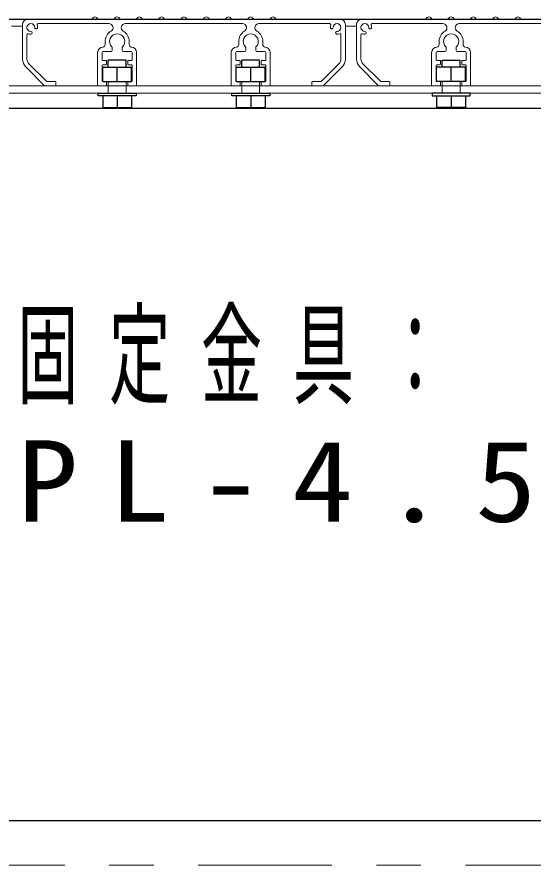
# Model space of a CAD drawing. Units: millimetres on the paper. Extents: x -385 to 0, y -12 to 267.
# Drawn here: x -109.53 to -97.94, y 90.83 to 109.88 of the extents above; entities that cross this region are included whole.
import ezdxf

# ---------------------------------------------------------------- set-up
doc = ezdxf.new("R2010")
doc.units = ezdxf.units.MM
doc.linetypes.add('USER1', pattern=[4.5, 2.5, -2])
doc.linetypes.add('USER2', pattern=[6, 3, -1, 1, -1])
doc.layers.add('LY_1', color=7, linetype='Continuous', lineweight=25)
doc.styles.add('ＭＳ ゴシック', font='')
doc.styles.get('ＭＳ ゴシック').set_extended_font_data('MS Gothic')

msp = doc.modelspace()

# ---------------------------------------------------------------- linework, layer by layer
at = {"layer": 'LY_1'}
for p, q in [((-119.836, 109.829), (-84.227, 109.829)), ((-107.081, 108.909), (-107.481, 108.909)), ((-107.481, 108.754), (-107.481, 108.909)), ((-107.081, 108.754), (-107.081, 108.909)), ((-104.081, 108.909), (-104.481, 108.909)), ((-104.481, 108.754), (-104.481, 108.909)), ((-104.081, 108.754), (-104.081, 108.909)), ((-99.981, 108.909), (-99.581, 108.909)), ((-99.981, 108.754), (-99.981, 108.909)), ((-99.581, 108.754), (-99.581, 108.909)), ((-107.606, 108.429), (-107.606, 108.754)), ((-107.606, 108.754), (-106.956, 108.754)), ((-107.281, 108.429), (-107.281, 108.754)), ((-106.956, 108.429), (-106.956, 108.754)), ((-104.606, 108.429), (-104.606, 108.754)), ((-104.606, 108.754), (-103.956, 108.754)), ((-104.281, 108.429), (-104.281, 108.754)), ((-103.956, 108.429), (-103.956, 108.754)), ((-100.106, 108.429), (-100.106, 108.754)), ((-99.456, 108.754), (-100.106, 108.754)), ((-99.781, 108.429), (-99.781, 108.754)), ((-99.456, 108.429), (-99.456, 108.754)), ((-107.606, 108.429), (-106.956, 108.429)), ((-104.606, 108.429), (-103.956, 108.429)), ((-99.456, 108.429), (-100.106, 108.429)), ((-107.706, 108.109), (-107.706, 108.169)), ((-107.706, 108.169), (-106.856, 108.169)), ((-106.856, 108.109), (-107.706, 108.109)), ((-107.606, 108.109), (-107.606, 107.844)), ((-107.281, 108.109), (-107.281, 107.844)), ((-106.956, 108.109), (-106.956, 107.844)), ((-106.856, 108.169), (-106.856, 108.109)), ((-104.706, 108.109), (-104.706, 108.169)), ((-104.706, 108.169), (-103.856, 108.169)), ((-103.856, 108.109), (-104.706, 108.109)), ((-104.606, 108.109), (-104.606, 107.844)), ((-104.281, 108.109), (-104.281, 107.844)), ((-103.956, 108.109), (-103.956, 107.844)), ((-103.856, 108.169), (-103.856, 108.109)), ((-100.206, 108.169), (-100.206, 108.109)), ((-99.356, 108.169), (-100.206, 108.169)), ((-100.206, 108.109), (-99.356, 108.109)), ((-100.106, 108.109), (-100.106, 107.844)), ((-99.781, 108.109), (-99.781, 107.844)), ((-99.456, 108.109), (-99.456, 107.844)), ((-99.356, 108.109), (-99.356, 108.169)), ((-119.3, 107.829), (-83.691, 107.829)), ((-107.606, 107.844), (-106.956, 107.844)), ((-104.606, 107.844), (-103.956, 107.844)), ((-99.456, 107.844), (-100.106, 107.844)), ((-115.012, 91.829), (-88.508, 91.829))]:
    msp.add_line(p, q, dxfattribs=at)
at = {"layer": 'LY_1', "lineweight": 13}
for p, q in [((-109.281, 109.829), (-107.852, 109.829)), ((-109.055, 109.729), (-107.464, 109.729)), ((-107.816, 109.865), (-107.852, 109.829)), ((-107.71, 109.829), (-107.746, 109.865)), ((-107.71, 109.829), (-107.352, 109.829)), ((-107.316, 109.865), (-107.352, 109.829)), ((-107.21, 109.829), (-107.246, 109.865)), ((-107.21, 109.829), (-106.852, 109.829)), ((-105.781, 109.729), (-107.098, 109.729)), ((-106.816, 109.865), (-106.852, 109.829)), ((-106.71, 109.829), (-106.746, 109.865)), ((-106.352, 109.829), (-106.71, 109.829)), ((-106.316, 109.865), (-106.352, 109.829)), ((-106.21, 109.829), (-106.246, 109.865)), ((-105.852, 109.829), (-106.21, 109.829)), ((-105.852, 109.829), (-105.816, 109.865)), ((-105.781, 109.729), (-104.464, 109.729)), ((-105.746, 109.865), (-105.71, 109.829)), ((-105.71, 109.829), (-105.352, 109.829)), ((-105.352, 109.829), (-105.316, 109.865)), ((-105.246, 109.865), (-105.21, 109.829)), ((-105.21, 109.829), (-104.852, 109.829)), ((-104.852, 109.829), (-104.816, 109.865)), ((-104.746, 109.865), (-104.71, 109.829)), ((-104.352, 109.829), (-104.71, 109.829)), ((-104.352, 109.829), (-104.316, 109.865)), ((-104.246, 109.865), (-104.21, 109.829)), ((-103.852, 109.829), (-104.21, 109.829)), ((-102.507, 109.729), (-104.098, 109.729)), ((-103.852, 109.829), (-103.816, 109.865)), ((-103.746, 109.865), (-103.71, 109.829)), ((-102.281, 109.829), (-103.71, 109.829)), ((-101.781, 109.829), (-100.352, 109.829)), ((-101.555, 109.729), (-99.964, 109.729)), ((-100.316, 109.865), (-100.352, 109.829)), ((-100.21, 109.829), (-100.246, 109.865)), ((-100.21, 109.829), (-99.852, 109.829)), ((-99.816, 109.865), (-99.852, 109.829)), ((-99.71, 109.829), (-99.746, 109.865)), ((-99.71, 109.829), (-99.352, 109.829)), ((-98.281, 109.729), (-99.598, 109.729)), ((-99.316, 109.865), (-99.352, 109.829)), ((-99.21, 109.829), (-99.246, 109.865)), ((-98.852, 109.829), (-99.21, 109.829)), ((-98.816, 109.865), (-98.852, 109.829)), ((-98.71, 109.829), (-98.746, 109.865)), ((-98.352, 109.829), (-98.71, 109.829)), ((-98.316, 109.865), (-98.352, 109.829)), ((-98.281, 109.729), (-96.964, 109.729)), ((-98.21, 109.829), (-98.246, 109.865)), ((-98.21, 109.829), (-97.852, 109.829)), ((-109.406, 109.704), (-109.406, 108.933)), ((-102.156, 109.704), (-102.156, 108.933)), ((-101.906, 109.704), (-101.906, 108.933)), ((-109.306, 108.933), (-109.306, 109.478)), ((-102.256, 108.933), (-102.256, 109.478)), ((-101.806, 108.933), (-101.806, 109.478)), ((-107.551, 109.329), (-107.551, 109.254)), ((-107.394, 109.129), (-107.394, 109.195)), ((-107.169, 109.129), (-107.169, 109.195)), ((-107.011, 109.329), (-107.011, 109.254)), ((-104.551, 109.329), (-104.551, 109.254)), ((-104.394, 109.129), (-104.394, 109.195)), ((-104.169, 109.129), (-104.169, 109.195)), ((-104.011, 109.329), (-104.011, 109.254)), ((-100.051, 109.329), (-100.051, 109.254)), ((-99.894, 109.129), (-99.894, 109.195)), ((-99.669, 109.129), (-99.669, 109.195)), ((-99.511, 109.329), (-99.511, 109.254)), ((-107.719, 108.344), (-107.719, 109.079)), ((-107.619, 108.919), (-107.619, 109.079)), ((-107.419, 109.104), (-107.594, 109.104)), ((-107.144, 109.104), (-106.969, 109.104)), ((-106.944, 108.919), (-106.944, 109.079)), ((-106.844, 108.344), (-106.844, 109.079)), ((-104.719, 108.344), (-104.719, 109.079)), ((-104.619, 108.919), (-104.619, 109.079)), ((-104.419, 109.104), (-104.594, 109.104)), ((-104.144, 109.104), (-103.969, 109.104)), ((-103.944, 108.919), (-103.944, 109.079)), ((-103.844, 108.344), (-103.844, 109.079)), ((-100.219, 108.344), (-100.219, 109.079)), ((-100.119, 108.919), (-100.119, 109.079)), ((-99.919, 109.104), (-100.094, 109.104)), ((-99.644, 109.104), (-99.469, 109.104)), ((-99.444, 108.919), (-99.444, 109.079)), ((-99.344, 108.344), (-99.344, 109.079)), ((-108.869, 108.434), (-109.262, 108.827)), ((-107.619, 108.789), (-107.619, 108.444)), ((-107.534, 108.904), (-107.604, 108.904)), ((-107.534, 108.804), (-107.604, 108.804)), ((-107.519, 108.889), (-107.519, 108.819)), ((-107.044, 108.889), (-107.044, 108.819)), ((-107.029, 108.904), (-106.959, 108.904)), ((-107.029, 108.804), (-106.959, 108.804)), ((-106.944, 108.789), (-106.944, 108.444)), ((-104.619, 108.789), (-104.619, 108.444)), ((-104.534, 108.904), (-104.604, 108.904)), ((-104.534, 108.804), (-104.604, 108.804)), ((-104.519, 108.889), (-104.519, 108.819)), ((-104.044, 108.889), (-104.044, 108.819)), ((-104.029, 108.904), (-103.959, 108.904)), ((-104.029, 108.804), (-103.959, 108.804)), ((-103.944, 108.789), (-103.944, 108.444)), ((-102.693, 108.434), (-102.3, 108.827)), ((-101.369, 108.434), (-101.762, 108.827)), ((-100.119, 108.789), (-100.119, 108.444)), ((-100.034, 108.904), (-100.104, 108.904)), ((-100.034, 108.804), (-100.104, 108.804)), ((-100.019, 108.889), (-100.019, 108.819)), ((-99.544, 108.889), (-99.544, 108.819)), ((-99.529, 108.904), (-99.459, 108.904)), ((-99.529, 108.804), (-99.459, 108.804)), ((-99.444, 108.789), (-99.444, 108.444)), ((-108.91, 108.334), (-109.333, 108.756)), ((-102.652, 108.334), (-102.229, 108.756)), ((-101.41, 108.334), (-101.833, 108.756)), ((-108.858, 108.429), (-108.671, 108.429)), ((-108.656, 108.344), (-108.656, 108.414)), ((-107.604, 108.429), (-107.534, 108.429)), ((-107.519, 108.344), (-107.519, 108.414)), ((-107.044, 108.344), (-107.044, 108.414)), ((-106.959, 108.429), (-107.029, 108.429)), ((-104.604, 108.429), (-104.534, 108.429)), ((-104.519, 108.344), (-104.519, 108.414)), ((-104.044, 108.344), (-104.044, 108.414)), ((-103.959, 108.429), (-104.029, 108.429)), ((-102.906, 108.344), (-102.906, 108.414)), ((-102.704, 108.429), (-102.891, 108.429)), ((-101.358, 108.429), (-101.171, 108.429)), ((-101.156, 108.344), (-101.156, 108.414)), ((-100.104, 108.429), (-100.034, 108.429)), ((-100.019, 108.344), (-100.019, 108.414)), ((-99.544, 108.344), (-99.544, 108.414)), ((-99.459, 108.429), (-99.529, 108.429)), ((-108.9, 108.329), (-108.671, 108.329)), ((-107.704, 108.329), (-107.534, 108.329)), ((-106.859, 108.329), (-107.029, 108.329)), ((-104.704, 108.329), (-104.534, 108.329)), ((-103.859, 108.329), (-104.029, 108.329)), ((-102.662, 108.329), (-102.891, 108.329)), ((-101.4, 108.329), (-101.171, 108.329)), ((-100.204, 108.329), (-100.034, 108.329)), ((-99.359, 108.329), (-99.529, 108.329))]:
    msp.add_line(p, q, dxfattribs=at)
at = {"layer": 'LY_1', "color": 4, "lineweight": 13}
for p, q in [((-109.406, 109.669), (-109.656, 109.669)), ((-102.156, 109.669), (-101.906, 109.669)), ((-116.406, 108.329), (-102.031, 108.329)), ((-87.656, 108.329), (-102.031, 108.329)), ((-116.406, 108.169), (-102.031, 108.169)), ((-87.656, 108.169), (-102.031, 108.169))]:
    msp.add_line(p, q, dxfattribs=at)
at = {"layer": 'LY_1', "linetype": 'USER1', "lineweight": 13}
for p, q in [((-107.481, 108.429), (-107.481, 108.169)), ((-107.081, 108.429), (-107.081, 108.169)), ((-104.481, 108.429), (-104.481, 108.169)), ((-104.081, 108.429), (-104.081, 108.169)), ((-99.981, 108.429), (-99.981, 108.169)), ((-99.581, 108.429), (-99.581, 108.169))]:
    msp.add_line(p, q, dxfattribs=at)
at = {"layer": 'LY_1', "linetype": 'USER2', "lineweight": 13}
msp.add_line((-153.459, 90.829), (-78.1, 90.829), dxfattribs=at)
at = {"layer": 'LY_1', "lineweight": 13}
for centre, radius, start, end in [((-109.281, 109.704), 0.125, 90, 180), ((-109.219, 109.642), 0.0875, 0.2575, 269.7425), ((-109.055, 109.704), 0.025, 90, 200.9248), ((-107.781, 109.829), 0.05, 45, 135), ((-107.464, 109.639), 0.09, 300.5584, 90), ((-107.281, 109.829), 0.05, 45, 135), ((-107.098, 109.639), 0.09, 90, 239.4416), ((-106.781, 109.829), 0.05, 45, 135), ((-106.281, 109.829), 0.05, 45, 135), ((-105.781, 109.829), 0.05, 45, 135), ((-105.281, 109.829), 0.05, 45, 135), ((-104.781, 109.829), 0.05, 45, 135), ((-104.464, 109.639), 0.09, 300.5584, 90), ((-104.281, 109.829), 0.05, 45, 135), ((-104.098, 109.639), 0.09, 90, 239.4416), ((-103.781, 109.829), 0.05, 45, 135), ((-102.507, 109.704), 0.025, 339.0752, 90), ((-102.344, 109.642), 0.0875, 270.2575, 179.7425), ((-102.281, 109.704), 0.125, 0, 90), ((-101.781, 109.704), 0.125, 90, 180), ((-101.719, 109.642), 0.0875, 0.2575, 269.7425), ((-101.555, 109.704), 0.025, 90, 200.9248), ((-100.281, 109.829), 0.05, 45, 135), ((-99.964, 109.639), 0.09, 300.5584, 90), ((-99.781, 109.829), 0.05, 45, 135), ((-99.598, 109.639), 0.09, 90, 239.4416), ((-99.281, 109.829), 0.05, 45, 135), ((-98.781, 109.829), 0.05, 45, 135), ((-98.281, 109.829), 0.05, 45, 135), ((-109.219, 109.523), 0.0312, 269.7425, 89.7425), ((-109.1, 109.642), 0.0312, 180.2575, 0.2575), ((-109.219, 109.642), 0.15, 0.2575, 20.9248), ((-107.281, 109.329), 0.27, 120.5584, 180), ((-107.281, 109.329), 0.27, 0, 59.4416), ((-104.281, 109.329), 0.27, 120.5584, 180), ((-104.281, 109.329), 0.27, 0, 59.4416), ((-102.344, 109.642), 0.15, 159.0752, 179.7425), ((-102.462, 109.642), 0.0312, 179.7425, 359.7425), ((-102.343, 109.523), 0.0312, 90.2575, 270.2575), ((-101.719, 109.523), 0.0312, 269.7425, 89.7425), ((-101.6, 109.642), 0.0312, 180.2575, 0.2575), ((-101.719, 109.642), 0.15, 0.2575, 20.9248), ((-99.781, 109.329), 0.27, 120.5584, 180), ((-99.781, 109.329), 0.27, 0, 59.4416), ((-109.281, 109.478), 0.025, 69.0752, 180), ((-109.219, 109.642), 0.15, 249.0752, 269.7425), ((-107.281, 109.329), 0.17, 313.566, 226.434), ((-104.281, 109.329), 0.17, 313.566, 226.434), ((-102.344, 109.642), 0.15, 270.2575, 290.9248), ((-102.281, 109.478), 0.025, 0, 110.9248), ((-101.781, 109.478), 0.025, 69.0752, 180), ((-101.719, 109.642), 0.15, 249.0752, 269.7425), ((-99.781, 109.329), 0.17, 313.566, 226.434), ((-107.594, 109.079), 0.125, 92.4563, 180), ((-107.601, 109.254), 0.05, 272.4563, 0), ((-107.409, 109.195), 0.015, 0, 46.434), ((-107.154, 109.195), 0.015, 133.566, 180), ((-106.961, 109.254), 0.05, 180, 267.5437), ((-106.969, 109.079), 0.125, 0, 87.5437), ((-104.594, 109.079), 0.125, 92.4563, 180), ((-104.601, 109.254), 0.05, 272.4563, 0), ((-104.409, 109.195), 0.015, 0, 46.434), ((-104.154, 109.195), 0.015, 133.566, 180), ((-103.961, 109.254), 0.05, 180, 267.5437), ((-103.969, 109.079), 0.125, 0, 87.5437), ((-100.094, 109.079), 0.125, 92.4563, 180), ((-100.101, 109.254), 0.05, 272.4563, 0), ((-99.909, 109.195), 0.015, 0, 46.434), ((-99.654, 109.195), 0.015, 133.566, 180), ((-99.461, 109.254), 0.05, 180, 267.5437), ((-99.469, 109.079), 0.125, 0, 87.5437), ((-107.594, 109.079), 0.025, 90, 180), ((-107.419, 109.129), 0.025, 270, 0), ((-107.144, 109.129), 0.025, 180, 270), ((-106.969, 109.079), 0.025, 0, 90), ((-104.594, 109.079), 0.025, 90, 180), ((-104.419, 109.129), 0.025, 270, 0), ((-104.144, 109.129), 0.025, 180, 270), ((-103.969, 109.079), 0.025, 0, 90), ((-100.094, 109.079), 0.025, 90, 180), ((-99.919, 109.129), 0.025, 270, 0), ((-99.644, 109.129), 0.025, 180, 270), ((-99.469, 109.079), 0.025, 0, 90), ((-109.156, 108.933), 0.25, 180, 225), ((-109.156, 108.933), 0.15, 180, 225), ((-107.604, 108.919), 0.015, 180, 270), ((-107.604, 108.789), 0.015, 90, 180), ((-107.534, 108.889), 0.015, 0, 90), ((-107.534, 108.819), 0.015, 270, 0), ((-107.029, 108.889), 0.015, 90, 180), ((-107.029, 108.819), 0.015, 180, 270), ((-106.959, 108.919), 0.015, 270, 0), ((-106.959, 108.789), 0.015, 0, 90), ((-104.604, 108.919), 0.015, 180, 270), ((-104.604, 108.789), 0.015, 90, 180), ((-104.534, 108.889), 0.015, 0, 90), ((-104.534, 108.819), 0.015, 270, 0), ((-104.029, 108.889), 0.015, 90, 180), ((-104.029, 108.819), 0.015, 180, 270), ((-103.959, 108.919), 0.015, 270, 0), ((-103.959, 108.789), 0.015, 0, 90), ((-102.406, 108.933), 0.15, 315, 0), ((-102.406, 108.933), 0.25, 315, 0), ((-101.656, 108.933), 0.25, 180, 225), ((-101.656, 108.933), 0.15, 180, 225), ((-100.104, 108.919), 0.015, 180, 270), ((-100.104, 108.789), 0.015, 90, 180), ((-100.034, 108.889), 0.015, 0, 90), ((-100.034, 108.819), 0.015, 270, 0), ((-99.529, 108.889), 0.015, 90, 180), ((-99.529, 108.819), 0.015, 180, 270), ((-99.459, 108.919), 0.015, 270, 0), ((-99.459, 108.789), 0.015, 0, 90), ((-108.858, 108.444), 0.015, 225, 270), ((-108.671, 108.414), 0.015, 0, 90), ((-107.604, 108.444), 0.015, 180, 270), ((-107.534, 108.414), 0.015, 0, 90), ((-107.029, 108.414), 0.015, 90, 180), ((-106.959, 108.444), 0.015, 270, 0), ((-104.604, 108.444), 0.015, 180, 270), ((-104.534, 108.414), 0.015, 0, 90), ((-104.029, 108.414), 0.015, 90, 180), ((-103.959, 108.444), 0.015, 270, 0), ((-102.891, 108.414), 0.015, 90, 180), ((-102.704, 108.444), 0.015, 270, 315), ((-101.358, 108.444), 0.015, 225, 270), ((-101.171, 108.414), 0.015, 0, 90), ((-100.104, 108.444), 0.015, 180, 270), ((-100.034, 108.414), 0.015, 0, 90), ((-99.529, 108.414), 0.015, 90, 180), ((-99.459, 108.444), 0.015, 270, 0), ((-108.9, 108.344), 0.015, 225, 270), ((-108.671, 108.344), 0.015, 270, 0), ((-107.704, 108.344), 0.015, 180, 270), ((-107.534, 108.344), 0.015, 270, 0), ((-107.029, 108.344), 0.015, 180, 270), ((-106.859, 108.344), 0.015, 270, 0), ((-104.704, 108.344), 0.015, 180, 270), ((-104.534, 108.344), 0.015, 270, 0), ((-104.029, 108.344), 0.015, 180, 270), ((-103.859, 108.344), 0.015, 270, 0), ((-102.891, 108.344), 0.015, 180, 270), ((-102.662, 108.344), 0.015, 270, 315), ((-101.4, 108.344), 0.015, 225, 270), ((-101.171, 108.344), 0.015, 270, 0), ((-100.204, 108.344), 0.015, 180, 270), ((-100.034, 108.344), 0.015, 270, 0), ((-99.529, 108.344), 0.015, 180, 270), ((-99.359, 108.344), 0.015, 270, 0)]:
    msp.add_arc(centre, radius, start, end, dxfattribs=at)

# ---------------------------------------------------------------- texts
at = {"layer": 'LY_1', "char_height": 1.833, "attachment_point": 4, "style": 'ＭＳ ゴシック'}
for s, insert in [('\\T1.5;\\W0.55;固定金具：', (-109.526, 102.19)), ('\\T1.5;\\W1.1;PL-4.5', (-109.526, 99.44))]:
    msp.add_mtext(s, dxfattribs=dict(at, insert=insert))

doc.saveas('drawing.dxf')
